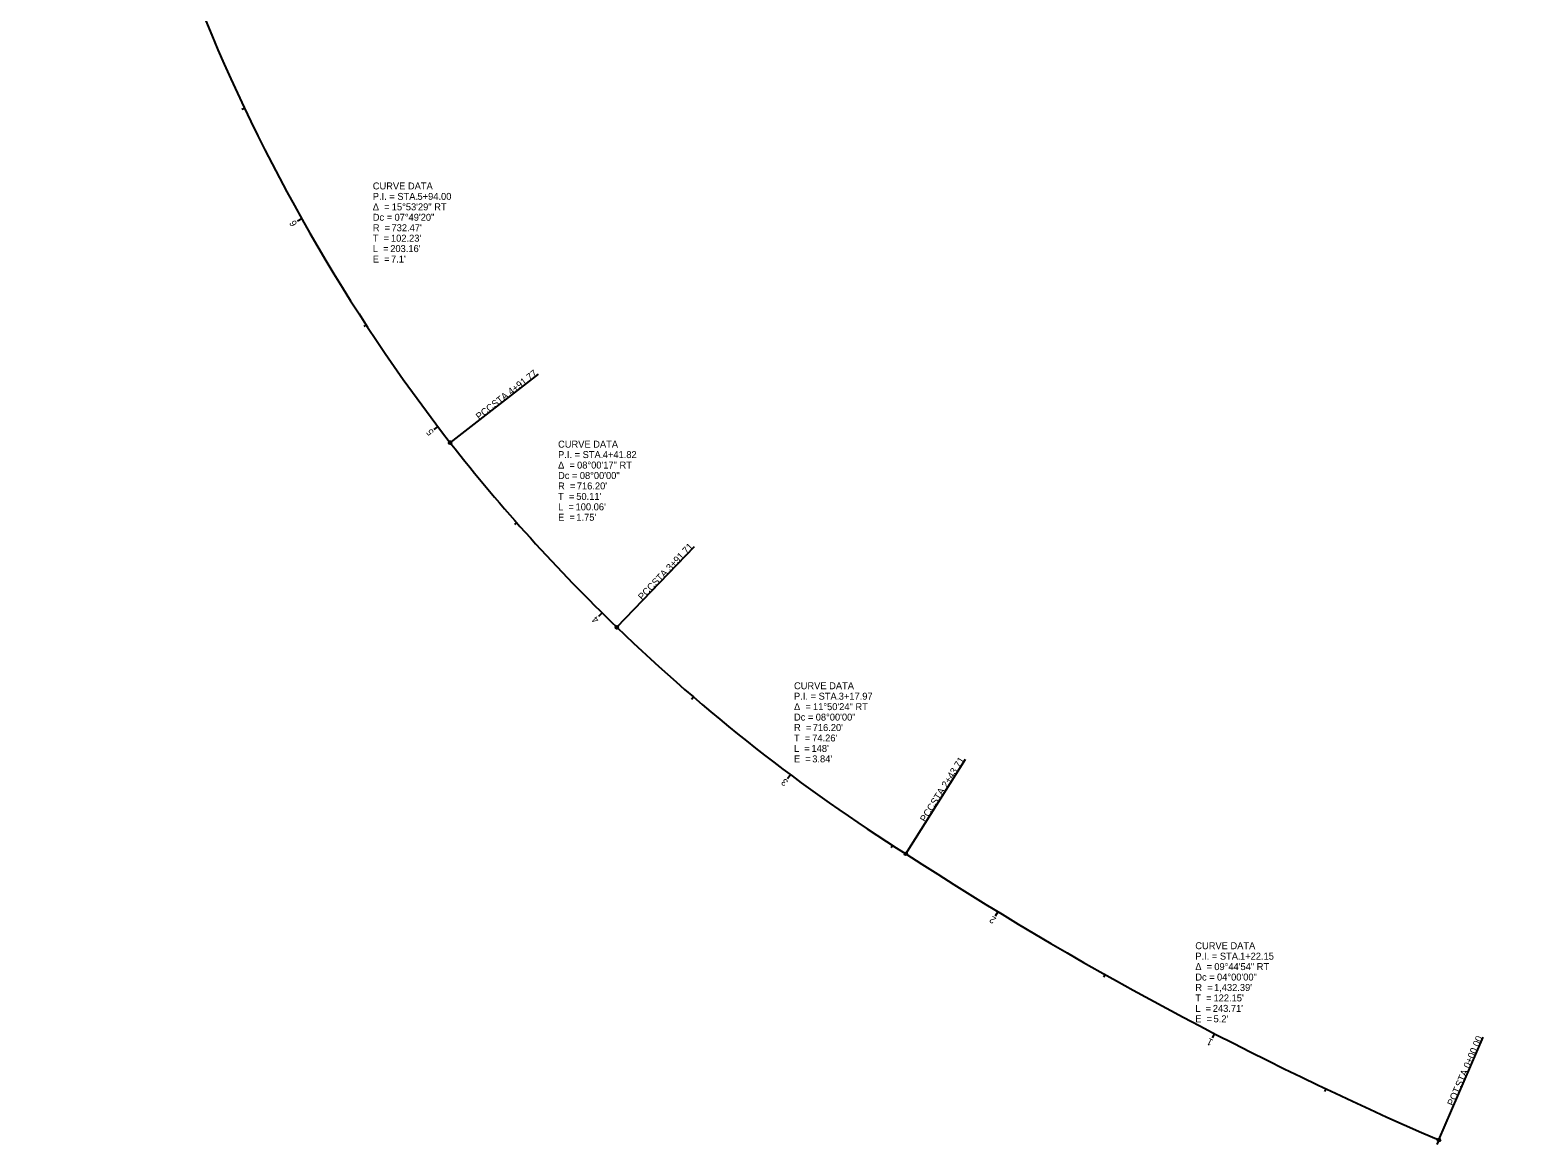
# Model space of a CAD drawing. Extents: x 240438 to 242636, y 530382 to 532580.
# Drawn here: x 241044 to 241650, y 530872 to 531320 of the extents above; entities that cross this region are included whole.
import ezdxf

# ---------------------------------------------------------------- set-up
doc = ezdxf.new("R2010")
doc.units = 0
for name, color, linetype in [('GE_X_Alignment', 7, 'Continuous'), ('GE_X_Alignment_100_Cardinal_Points', 7, 'Continuous'), ('GE_X_Alignment_100_Curve_Data', 7, 'Continuous'), ('GE_X_Alignment_100_Stations', 7, 'Continuous'), ('RW_X_CL', 7, 'Continuous')]:
    doc.layers.add(name, color=color, linetype=linetype)

msp = doc.modelspace()

# ---------------------------------------------------------------- linework, layer by layer
at = {"layer": 'GE_X_Alignment'}
for centre, radius, start, end in [((241791.46, 531603.33), 732.47, 201.91329, 217.80475), ((241776.27, 531596.35), 716.2, 218.10807, 226.11267), ((241777.23, 531595.42), 716.2, 226.00578, 237.84579), ((242177.94, 532189.26), 1432.39, 236.9176, 246.66593)]:
    msp.add_arc(centre, radius, start, end, dxfattribs=at)
at = {"layer": 'GE_X_Alignment_100_Cardinal_Points'}
for p, q in [((241212.73, 531154.35), (241248.29, 531181.93)), ((241279.77, 531080.18), (241310.97, 531112.61)), ((241396.07, 530989.07), (241420.02, 531027.17)), ((241610.58, 530874.02), (241628.4, 530915.34))]:
    msp.add_line(p, q, dxfattribs=at)
for centre in [(241212.73, 531154.35), (241279.77, 531080.18), (241396.07, 530989.07), (241610.58, 530874.02)]:
    msp.add_circle(centre, 0.6, dxfattribs=at)
at = {"layer": 'GE_X_Alignment_100_Stations'}
for p, q in [((241129.94, 531288.84), (241128.86, 531288.32)), ((241152.94, 531244.45), (241151.19, 531243.47)), ((241178.9, 531201.73), (241177.9, 531201.07)), ((241207.72, 531160.88), (241206.13, 531159.67)), ((241239.45, 531122.26), (241238.55, 531121.46)), ((241273.83, 531085.96), (241272.43, 531084.54)), ((241310.61, 531052.1), (241309.82, 531051.19)), ((241349.64, 531020.87), (241348.45, 531019.27)), ((241390.76, 530992.45), (241390.11, 530991.44)), ((241433.05, 530965.78), (241432.01, 530964.07)), ((241476.21, 530940.53), (241475.62, 530939.48)), ((241520.21, 530916.8), (241519.3, 530915.02)), ((241565.02, 530894.62), (241564.51, 530893.53)), ((241610.58, 530874.02), (241609.79, 530872.18))]:
    msp.add_line(p, q, dxfattribs=at)
at = {"layer": 'RW_X_CL'}
msp.add_circle((241537.09, 531481.19), 1098.75, dxfattribs=at)

# ---------------------------------------------------------------- texts
at = {"layer": 'GE_X_Alignment_100_Cardinal_Points'}
for s, rotation, p in [('4+91.77', 37.80475, (241237.23, 531173.4)), (' STA. ', 37.80475, (241229.86, 531167.68)), ('PCC', 37.80475, (241224.36, 531163.41)), ('3+91.71', 46.11267, (241301.27, 531102.58)), (' STA. ', 46.11267, (241294.81, 531095.86)), ('PCC', 46.11267, (241289.98, 531090.84)), ('2+43.71', 57.84579, (241412.57, 531015.38)), (' STA. ', 57.84579, (241407.6, 531007.49)), ('PCC', 57.84579, (241403.9, 531001.59)), ('0+00.00', 66.66593, (241622.86, 530902.58)), (' STA. ', 66.66593, (241619.17, 530894.02)), ('POT', 66.66593, (241616.34, 530887.47))]:
    msp.add_text(s, height=2.8, rotation=rotation, dxfattribs=at).set_placement(p)
at = {"layer": 'GE_X_Alignment_100_Curve_Data'}
for s, p in [('CURVE DATA', (241181.55, 531256.23)), ('Δ  = ', (241181.55, 531247.83)), ('P.I. = STA. ', (241181.55, 531252.03)), ('15°53\'29" RT', (241189.19, 531247.83)), ('5+94.00', (241199.54, 531252.03)), ('Dc = ', (241181.55, 531243.63)), ('07°49\'20"', (241190.29, 531243.63)), ('T  = ', (241181.55, 531235.23)), ('R  = ', (241181.55, 531239.43)), ("102.23'", (241188.87, 531235.23)), ("732.47'", (241189.08, 531239.43)), ('L  = ', (241181.55, 531231.03)), ("203.16'", (241188.58, 531231.03)), ('E  = ', (241181.55, 531226.83)), ("7.1'", (241188.89, 531226.83)), ('CURVE DATA', (241256.11, 531152.4)), ('Δ  = ', (241256.11, 531144)), ('P.I. = STA. ', (241256.11, 531148.2)), ('08°00\'17" RT', (241263.76, 531144)), ('4+41.82', (241274.1, 531148.2)), ('Dc = ', (241256.11, 531139.8)), ('08°00\'00"', (241264.86, 531139.8)), ('R  = ', (241256.11, 531135.6)), ("716.20'", (241263.65, 531135.6)), ('T  = ', (241256.11, 531131.4)), ('L  = ', (241256.11, 531127.2)), ("100.06'", (241263.15, 531127.2)), ("50.11'", (241263.43, 531131.4)), ('E  = ', (241256.11, 531123)), ("1.75'", (241263.46, 531123)), ('CURVE DATA', (241351.05, 531055.25)), ('P.I. = STA. ', (241351.05, 531051.05)), ('11°50\'24" RT', (241358.69, 531046.85)), ('3+17.97', (241369.04, 531051.05)), ('Δ  = ', (241351.05, 531046.85)), ('Dc = ', (241351.05, 531042.65)), ('08°00\'00"', (241359.79, 531042.65)), ('R  = ', (241351.05, 531038.45)), ("716.20'", (241358.58, 531038.45)), ('T  = ', (241351.05, 531034.25)), ('L  = ', (241351.05, 531030.05)), ("148'", (241358.08, 531030.05)), ("74.26'", (241358.37, 531034.25)), ('E  = ', (241351.05, 531025.85)), ("3.84'", (241358.39, 531025.85)), ('CURVE DATA', (241512.54, 530950.72)), ('P.I. = STA. ', (241512.54, 530946.52)), ('1+22.15', (241530.53, 530946.52)), ('Δ  = ', (241512.54, 530942.32)), ('Dc = ', (241512.54, 530938.12)), ('09°44\'54" RT', (241520.18, 530942.32)), ('04°00\'00"', (241521.28, 530938.12)), ('R  = ', (241512.54, 530933.92)), ("1,432.39'", (241520.07, 530933.92)), ('T  = ', (241512.54, 530929.72)), ("243.71'", (241519.57, 530925.52)), ("122.15'", (241519.86, 530929.72)), ('L  = ', (241512.54, 530925.52)), ('E  = ', (241512.54, 530921.32)), ("5.2'", (241519.88, 530921.32))]:
    msp.add_text(s, height=2.8, dxfattribs=at).set_placement(p)
at = {"layer": 'GE_X_Alignment_100_Stations'}
for s, rotation, p in [('6', 119.3384, (241151.26, 531242.33)), ('5', 127.16065, (241206.32, 531158.6)), ('4', 135.44934, (241272.82, 531083.45)), ('3', 143.34245, (241348.92, 531018.29)), ('2', 148.66593, (241432.59, 530963.14)), ('1', 152.66593, (241519.94, 530914.12))]:
    msp.add_text(s, height=2.8, rotation=rotation, dxfattribs=at).set_placement(p)

doc.saveas('drawing.dxf')
